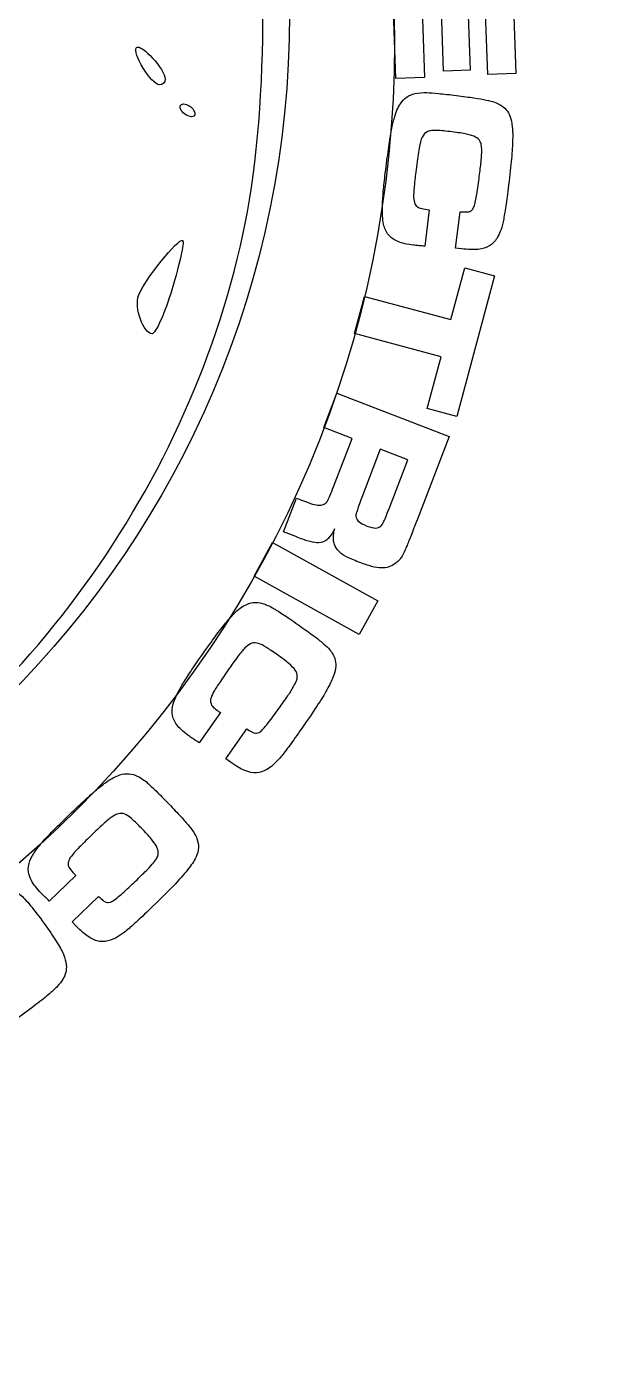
# Model space of a CAD drawing. Extents: x -139 to 87, y -93 to 92.
# Drawn here: x -59.22 to -50.14, y 22.63 to 44.27 of the extents above; entities that cross this region are included whole.
import ezdxf

# ---------------------------------------------------------------- set-up
doc = ezdxf.new("R2010")
doc.units = 0
doc.header["$MEASUREMENT"] = 0
doc.layers.add('LAYER_1', color=7, linetype='CONTINUOUS')

msp = doc.modelspace()

# ---------------------------------------------------------------- linework, layer by layer
at = {"layer": 'LAYER_1', "color": 250}
msp.add_ellipse((-70.7059, 44.0067), major_axis=(0, 17.4005), ratio=1, dxfattribs=at)
at = {"layer": 'LAYER_1', "color": 7}
msp.add_ellipse((-70.5297, 44.4765), major_axis=(0, 15.5362), ratio=1, dxfattribs=at)
at = {"layer": 'LAYER_1', "color": 250}
for points, knots in [([(-134.4311, 89.7359), (-134.4311, 89.7359), (-3.6755, 89.7359), (-3.6755, 89.7359), (-3.6755, 89.7359), (-1.1332, 89.7359), (0.9467, 87.656), (0.9467, 85.1137), (0.9467, 85.1137), (0.9467, 85.1137), (0.9467, 4.3582), (0.9467, 4.3582), (0.9467, 4.3582), (0.9467, 1.8158), (-1.1332, -0.2641), (-3.6755, -0.2641), (-3.6755, -0.2641), (-3.6755, -0.2641), (-134.4311, -0.2641), (-134.4311, -0.2641), (-134.4311, -0.2641), (-136.9734, -0.2641), (-139.0533, 1.8158), (-139.0533, 4.3582), (-139.0533, 4.3582), (-139.0533, 4.3582), (-139.0533, 85.1137), (-139.0533, 85.1137), (-139.0533, 85.1137), (-139.0533, 87.656), (-136.9734, 89.7359), (-134.4311, 89.7359)], [0, 0, 0, 0, 0.1111111, 0.1111111, 0.1111111, 0.1111111, 0.2222222, 0.2222222, 0.2222222, 0.2222222, 0.3333333, 0.3333333, 0.3333333, 0.3333333, 0.4444444, 0.4444444, 0.4444444, 0.4444444, 0.5555556, 0.5555556, 0.5555556, 0.5555556, 0.6666667, 0.6666667, 0.6666667, 0.6666667, 0.7777778, 0.7777778, 0.7777778, 0.7777778, 1, 1, 1, 1]), ([(-72.5914, 29.1468), (-72.7889, 29.1675), (-73.4124, 29.2814), (-73.9768, 29.4001), (-73.9768, 29.4001), (-79.3789, 30.5356), (-84.089, 35.0758), (-85.4059, 40.4169), (-85.4059, 40.4169), (-86.1104, 43.274), (-85.8969, 47.2491), (-84.9043, 49.7562), (-84.9043, 49.7562), (-84.1372, 51.6935), (-82.6598, 53.908), (-81.1953, 55.3152), (-81.1953, 55.3152), (-79.3024, 57.1343), (-76.0925, 58.7819), (-73.5399, 59.2448), (-73.5399, 59.2448), (-71.1223, 59.6832), (-67.938, 59.5074), (-65.8692, 58.8214), (-65.8692, 58.8214), (-64.8198, 58.4734), (-62.6295, 57.3516), (-61.6652, 56.6683), (-61.6652, 56.6683), (-60.526, 55.8611), (-58.9816, 54.3277), (-58.1894, 53.2173), (-58.1894, 53.2173), (-57.0845, 51.6685), (-56.0605, 49.3896), (-55.7126, 47.7053), (-55.7126, 47.7053), (-55.3137, 45.7741), (-55.3272, 42.8344), (-55.7437, 40.9301), (-55.7437, 40.9301), (-56.6634, 36.7245), (-59.4442, 32.9957), (-63.1904, 30.9448), (-63.1904, 30.9448), (-64.8755, 30.0222), (-66.6424, 29.4276), (-68.4167, 29.1858), (-68.4167, 29.1858), (-69.16, 29.0846), (-71.7622, 29.0602), (-72.5914, 29.1468)], [0, 0, 0, 0, 0.0714286, 0.0714286, 0.0714286, 0.0714286, 0.1428571, 0.1428571, 0.1428571, 0.1428571, 0.2142857, 0.2142857, 0.2142857, 0.2142857, 0.2857143, 0.2857143, 0.2857143, 0.2857143, 0.3571429, 0.3571429, 0.3571429, 0.3571429, 0.4285714, 0.4285714, 0.4285714, 0.4285714, 0.5, 0.5, 0.5, 0.5, 0.5714286, 0.5714286, 0.5714286, 0.5714286, 0.6428571, 0.6428571, 0.6428571, 0.6428571, 0.7142857, 0.7142857, 0.7142857, 0.7142857, 0.7857143, 0.7857143, 0.7857143, 0.7857143, 0.8571429, 0.8571429, 0.8571429, 0.8571429, 1, 1, 1, 1]), ([(-51.4259, 45.6617), (-51.4259, 45.6617), (-53.3582, 45.594), (-53.3582, 45.594), (-53.3582, 45.594), (-53.3582, 45.594), (-53.2834, 43.4441), (-53.2834, 43.4441), (-53.2834, 43.4441), (-53.2834, 43.4441), (-52.8199, 43.4606), (-52.8199, 43.4606), (-52.8199, 43.4606), (-52.8199, 43.4606), (-52.8745, 45.0309), (-52.8745, 45.0309), (-52.8745, 45.0309), (-52.8745, 45.0309), (-52.5676, 45.0415), (-52.5676, 45.0415), (-52.5676, 45.0415), (-52.5676, 45.0415), (-52.5158, 43.5611), (-52.5158, 43.5611), (-52.5158, 43.5611), (-52.5158, 43.5611), (-52.0895, 43.5756), (-52.0895, 43.5756), (-52.0895, 43.5756), (-52.0895, 43.5756), (-52.1412, 45.0565), (-52.1412, 45.0565), (-52.1412, 45.0565), (-52.1412, 45.0565), (-51.8604, 45.0662), (-51.8604, 45.0662), (-51.8604, 45.0662), (-51.8604, 45.0662), (-51.8058, 43.5075), (-51.8058, 43.5075), (-51.8058, 43.5075), (-51.8058, 43.5075), (-51.351, 43.5234), (-51.351, 43.5234), (-51.351, 43.5234), (-51.351, 43.5234), (-51.4259, 45.6617), (-51.4259, 45.6617)], [0, 0, 0, 0, 0.0769231, 0.0769231, 0.0769231, 0.0769231, 0.1538462, 0.1538462, 0.1538462, 0.1538462, 0.2307692, 0.2307692, 0.2307692, 0.2307692, 0.3076923, 0.3076923, 0.3076923, 0.3076923, 0.3846154, 0.3846154, 0.3846154, 0.3846154, 0.4615385, 0.4615385, 0.4615385, 0.4615385, 0.5384615, 0.5384615, 0.5384615, 0.5384615, 0.6153846, 0.6153846, 0.6153846, 0.6153846, 0.6923077, 0.6923077, 0.6923077, 0.6923077, 0.7692308, 0.7692308, 0.7692308, 0.7692308, 0.8461538, 0.8461538, 0.8461538, 0.8461538, 1, 1, 1, 1]), ([(-56.9918, 43.4331), (-56.9918, 43.5861), (-57.38, 44.0135), (-57.453, 43.9408), (-57.453, 43.9408), (-57.5342, 43.86), (-57.2137, 43.3418), (-57.0826, 43.3418), (-57.0826, 43.3418), (-57.0327, 43.3418), (-56.9918, 43.3829), (-56.9918, 43.4331), (-56.9918, 43.4331), (-56.9918, 43.4331), (-56.9918, 43.4331), (-56.9918, 43.4331)], [0, 0, 0, 0, 0.2, 0.2, 0.2, 0.2, 0.4, 0.4, 0.4, 0.4, 0.6, 0.6, 0.6, 0.6, 1, 1, 1, 1]), ([(-52.7449, 41.3339), (-52.7922, 41.3397), (-52.8319, 41.346), (-52.8648, 41.3532), (-52.8648, 41.3532), (-52.8972, 41.3604), (-52.9232, 41.3716), (-52.9426, 41.3866), (-52.9426, 41.3866), (-52.9624, 41.4011), (-52.9765, 41.4229), (-52.9852, 41.4513), (-52.9852, 41.4513), (-52.9934, 41.4799), (-52.9977, 41.5181), (-52.9972, 41.5664), (-52.9972, 41.5664), (-52.9962, 41.6142), (-52.9924, 41.6756), (-52.9846, 41.7496), (-52.9846, 41.7496), (-52.9764, 41.8236), (-52.9663, 41.9134), (-52.9527, 42.0192), (-52.9527, 42.0192), (-52.9383, 42.1425), (-52.9242, 42.243), (-52.9107, 42.3219), (-52.9107, 42.3219), (-52.8972, 42.4001), (-52.8798, 42.4605), (-52.8585, 42.503), (-52.8585, 42.503), (-52.8373, 42.5461), (-52.8078, 42.5751), (-52.7695, 42.5906), (-52.7695, 42.5906), (-52.7319, 42.606), (-52.6816, 42.6123), (-52.6183, 42.6095), (-52.6183, 42.6095), (-52.5555, 42.606), (-52.4752, 42.5983), (-52.3781, 42.5857), (-52.3781, 42.5857), (-52.2828, 42.5741), (-52.2051, 42.5616), (-52.1446, 42.5485), (-52.1446, 42.5485), (-52.0842, 42.535), (-52.0373, 42.5195), (-52.004, 42.5016), (-52.004, 42.5016), (-51.9706, 42.4838), (-51.9464, 42.4625), (-51.932, 42.4373), (-51.932, 42.4373), (-51.9213, 42.4214), (-51.9135, 42.4011), (-51.9087, 42.3765), (-51.9087, 42.3765), (-51.9039, 42.3518), (-51.9015, 42.3199), (-51.9019, 42.2798), (-51.9019, 42.2798), (-51.902, 42.2401), (-51.9054, 42.1894), (-51.9112, 42.128), (-51.9112, 42.128), (-51.917, 42.0662), (-51.9251, 41.9908), (-51.9363, 41.9004), (-51.9363, 41.9004), (-51.9421, 41.8554), (-51.9484, 41.8086), (-51.9557, 41.7593), (-51.9557, 41.7593), (-51.9624, 41.7099), (-51.9696, 41.6631), (-51.9769, 41.6186), (-51.9769, 41.6186), (-51.9842, 41.5741), (-51.991, 41.5359), (-51.9968, 41.505), (-51.9968, 41.505), (-52.0045, 41.4634), (-52.0122, 41.4296), (-52.0199, 41.4045), (-52.0199, 41.4045), (-52.0277, 41.3788), (-52.0364, 41.359), (-52.0451, 41.3455), (-52.0451, 41.3455), (-52.0537, 41.3314), (-52.0639, 41.3218), (-52.0755, 41.316), (-52.0755, 41.316), (-52.0861, 41.3092), (-52.0982, 41.3049), (-52.1108, 41.302), (-52.1108, 41.302), (-52.1233, 41.2991), (-52.1403, 41.2976), (-52.1616, 41.2976), (-52.1616, 41.2976), (-52.1833, 41.2982), (-52.2123, 41.2996), (-52.2495, 41.302), (-52.2495, 41.302), (-52.2495, 41.302), (-52.3211, 40.7181), (-52.3211, 40.7181), (-52.3211, 40.7181), (-52.3211, 40.7181), (-52.2263, 40.7065), (-52.2263, 40.7065), (-52.2263, 40.7065), (-52.1214, 40.693), (-52.0329, 40.6901), (-51.961, 40.6969), (-51.961, 40.6969), (-51.889, 40.7041), (-51.8285, 40.7224), (-51.7802, 40.752), (-51.7802, 40.752), (-51.7314, 40.7815), (-51.6903, 40.824), (-51.656, 40.8786), (-51.656, 40.8786), (-51.6362, 40.9086), (-51.6187, 40.9438), (-51.6029, 40.9854), (-51.6029, 40.9854), (-51.5873, 41.0265), (-51.5723, 41.0773), (-51.5588, 41.1377), (-51.5588, 41.1377), (-51.5453, 41.1981), (-51.5322, 41.272), (-51.5187, 41.3595), (-51.5187, 41.3595), (-51.5052, 41.4475), (-51.4911, 41.5523), (-51.4762, 41.6746), (-51.4762, 41.6746), (-51.4564, 41.838), (-51.4399, 41.9821), (-51.4283, 42.1063), (-51.4283, 42.1063), (-51.4163, 42.231), (-51.4085, 42.3387), (-51.4056, 42.4305), (-51.4056, 42.4305), (-51.4022, 42.5219), (-51.4037, 42.6003), (-51.41, 42.6655), (-51.41, 42.6655), (-51.4162, 42.7303), (-51.4278, 42.7854), (-51.4438, 42.8298), (-51.4438, 42.8298), (-51.4602, 42.8743), (-51.482, 42.9119), (-51.5086, 42.9424), (-51.5086, 42.9424), (-51.5356, 42.9733), (-51.568, 43), (-51.6057, 43.0221), (-51.6057, 43.0221), (-51.6313, 43.0372), (-51.6618, 43.0507), (-51.6975, 43.0627), (-51.6975, 43.0627), (-51.7333, 43.0754), (-51.7777, 43.087), (-51.8314, 43.0981), (-51.8314, 43.0981), (-51.8846, 43.1097), (-51.9503, 43.1208), (-52.0282, 43.1323), (-52.0282, 43.1323), (-52.1059, 43.144), (-52.1997, 43.1565), (-52.309, 43.17), (-52.309, 43.17), (-52.4205, 43.1836), (-52.5163, 43.1943), (-52.5961, 43.2015), (-52.5961, 43.2015), (-52.6762, 43.2092), (-52.7386, 43.214), (-52.7826, 43.2165), (-52.7826, 43.2165), (-52.8551, 43.218), (-52.9174, 43.2126), (-52.9706, 43.201), (-52.9706, 43.201), (-53.0238, 43.1899), (-53.0697, 43.1706), (-53.1084, 43.144), (-53.1084, 43.144), (-53.147, 43.1174), (-53.1809, 43.0822), (-53.2104, 43.0381), (-53.2104, 43.0381), (-53.2302, 43.0091), (-53.2486, 42.9748), (-53.2654, 42.9352), (-53.2654, 42.9352), (-53.2824, 42.8955), (-53.2978, 42.8477), (-53.3128, 42.7912), (-53.3128, 42.7912), (-53.3283, 42.7346), (-53.3427, 42.6665), (-53.3573, 42.5867), (-53.3573, 42.5867), (-53.3723, 42.507), (-53.3873, 42.4122), (-53.4027, 42.303), (-53.4027, 42.303), (-53.4182, 42.1932), (-53.4352, 42.0657), (-53.453, 41.9202), (-53.453, 41.9202), (-53.4665, 41.8105), (-53.4766, 41.7138), (-53.4845, 41.6297), (-53.4845, 41.6297), (-53.4921, 41.5451), (-53.497, 41.4712), (-53.4989, 41.4069), (-53.4989, 41.4069), (-53.5008, 41.3431), (-53.5004, 41.286), (-53.4974, 41.2368), (-53.4974, 41.2368), (-53.4941, 41.1874), (-53.4883, 41.143), (-53.48, 41.1029), (-53.48, 41.1029), (-53.4646, 41.0338), (-53.4385, 40.9768), (-53.4013, 40.9308), (-53.4013, 40.9308), (-53.364, 40.8849), (-53.3129, 40.8486), (-53.2476, 40.8215), (-53.2476, 40.8215), (-53.1818, 40.795), (-53.0992, 40.7752), (-52.9991, 40.7631), (-52.9991, 40.7631), (-52.99, 40.7621), (-52.9779, 40.7611), (-52.9634, 40.7597), (-52.9634, 40.7597), (-52.9489, 40.7588), (-52.93, 40.7567), (-52.9064, 40.7549), (-52.9064, 40.7549), (-52.8831, 40.7529), (-52.8532, 40.75), (-52.8169, 40.7467), (-52.8169, 40.7467), (-52.8169, 40.7467), (-52.7449, 41.3339), (-52.7449, 41.3339)], [0, 0, 0, 0, 0.0147059, 0.0147059, 0.0147059, 0.0147059, 0.0294118, 0.0294118, 0.0294118, 0.0294118, 0.0441176, 0.0441176, 0.0441176, 0.0441176, 0.0588235, 0.0588235, 0.0588235, 0.0588235, 0.0735294, 0.0735294, 0.0735294, 0.0735294, 0.0882353, 0.0882353, 0.0882353, 0.0882353, 0.1029412, 0.1029412, 0.1029412, 0.1029412, 0.1176471, 0.1176471, 0.1176471, 0.1176471, 0.1323529, 0.1323529, 0.1323529, 0.1323529, 0.1470588, 0.1470588, 0.1470588, 0.1470588, 0.1617647, 0.1617647, 0.1617647, 0.1617647, 0.1764706, 0.1764706, 0.1764706, 0.1764706, 0.1911765, 0.1911765, 0.1911765, 0.1911765, 0.2058824, 0.2058824, 0.2058824, 0.2058824, 0.2205882, 0.2205882, 0.2205882, 0.2205882, 0.2352941, 0.2352941, 0.2352941, 0.2352941, 0.25, 0.25, 0.25, 0.25, 0.2647059, 0.2647059, 0.2647059, 0.2647059, 0.2794118, 0.2794118, 0.2794118, 0.2794118, 0.2941176, 0.2941176, 0.2941176, 0.2941176, 0.3088235, 0.3088235, 0.3088235, 0.3088235, 0.3235294, 0.3235294, 0.3235294, 0.3235294, 0.3382353, 0.3382353, 0.3382353, 0.3382353, 0.3529412, 0.3529412, 0.3529412, 0.3529412, 0.3676471, 0.3676471, 0.3676471, 0.3676471, 0.3823529, 0.3823529, 0.3823529, 0.3823529, 0.3970588, 0.3970588, 0.3970588, 0.3970588, 0.4117647, 0.4117647, 0.4117647, 0.4117647, 0.4264706, 0.4264706, 0.4264706, 0.4264706, 0.4411765, 0.4411765, 0.4411765, 0.4411765, 0.4558824, 0.4558824, 0.4558824, 0.4558824, 0.4705882, 0.4705882, 0.4705882, 0.4705882, 0.4852941, 0.4852941, 0.4852941, 0.4852941, 0.5, 0.5, 0.5, 0.5, 0.5147059, 0.5147059, 0.5147059, 0.5147059, 0.5294118, 0.5294118, 0.5294118, 0.5294118, 0.5441176, 0.5441176, 0.5441176, 0.5441176, 0.5588235, 0.5588235, 0.5588235, 0.5588235, 0.5735294, 0.5735294, 0.5735294, 0.5735294, 0.5882353, 0.5882353, 0.5882353, 0.5882353, 0.6029412, 0.6029412, 0.6029412, 0.6029412, 0.6176471, 0.6176471, 0.6176471, 0.6176471, 0.6323529, 0.6323529, 0.6323529, 0.6323529, 0.6470588, 0.6470588, 0.6470588, 0.6470588, 0.6617647, 0.6617647, 0.6617647, 0.6617647, 0.6764706, 0.6764706, 0.6764706, 0.6764706, 0.6911765, 0.6911765, 0.6911765, 0.6911765, 0.7058824, 0.7058824, 0.7058824, 0.7058824, 0.7205882, 0.7205882, 0.7205882, 0.7205882, 0.7352941, 0.7352941, 0.7352941, 0.7352941, 0.75, 0.75, 0.75, 0.75, 0.7647059, 0.7647059, 0.7647059, 0.7647059, 0.7794118, 0.7794118, 0.7794118, 0.7794118, 0.7941176, 0.7941176, 0.7941176, 0.7941176, 0.8088235, 0.8088235, 0.8088235, 0.8088235, 0.8235294, 0.8235294, 0.8235294, 0.8235294, 0.8382353, 0.8382353, 0.8382353, 0.8382353, 0.8529412, 0.8529412, 0.8529412, 0.8529412, 0.8676471, 0.8676471, 0.8676471, 0.8676471, 0.8823529, 0.8823529, 0.8823529, 0.8823529, 0.8970588, 0.8970588, 0.8970588, 0.8970588, 0.9117647, 0.9117647, 0.9117647, 0.9117647, 0.9264706, 0.9264706, 0.9264706, 0.9264706, 0.9411765, 0.9411765, 0.9411765, 0.9411765, 0.9558824, 0.9558824, 0.9558824, 0.9558824, 0.9705882, 0.9705882, 0.9705882, 0.9705882, 1, 1, 1, 1]), ([(-56.53, 42.9314), (-56.5648, 42.9878), (-56.6396, 43.034), (-56.696, 43.034), (-56.696, 43.034), (-56.7525, 43.034), (-56.7701, 42.9878), (-56.7352, 42.9314), (-56.7352, 42.9314), (-56.7003, 42.8749), (-56.6256, 42.8287), (-56.5691, 42.8287), (-56.5691, 42.8287), (-56.5127, 42.8287), (-56.495, 42.8749), (-56.53, 42.9314)], [0, 0, 0, 0, 0.2, 0.2, 0.2, 0.2, 0.4, 0.4, 0.4, 0.4, 0.6, 0.6, 0.6, 0.6, 1, 1, 1, 1]), ([(-56.8805, 40.0632), (-56.7596, 40.4613), (-56.6834, 40.8098), (-56.7112, 40.8376), (-56.7112, 40.8376), (-56.7691, 40.8955), (-57.3403, 40.1874), (-57.4231, 39.955), (-57.4231, 39.955), (-57.4919, 39.762), (-57.3411, 39.3393), (-57.2034, 39.3393), (-57.2034, 39.3393), (-57.1467, 39.3393), (-57.0014, 39.665), (-56.8805, 40.0631), (-56.8805, 40.0631), (-56.8805, 40.0631), (-56.8805, 40.0632), (-56.8805, 40.0632)], [0, 0, 0, 0, 0.1666667, 0.1666667, 0.1666667, 0.1666667, 0.3333333, 0.3333333, 0.3333333, 0.3333333, 0.5, 0.5, 0.5, 0.5, 0.6666667, 0.6666667, 0.6666667, 0.6666667, 1, 1, 1, 1]), ([(-51.6981, 40.2706), (-51.6981, 40.2706), (-52.1741, 40.3982), (-52.1741, 40.3982), (-52.1741, 40.3982), (-52.1741, 40.3982), (-52.3969, 39.5668), (-52.3969, 39.5668), (-52.3969, 39.5668), (-52.3969, 39.5668), (-53.7889, 39.9395), (-53.7889, 39.9395), (-53.7889, 39.9395), (-53.7889, 39.9395), (-53.9489, 39.343), (-53.9489, 39.343), (-53.9489, 39.343), (-53.9489, 39.343), (-52.5569, 38.9699), (-52.5569, 38.9699), (-52.5569, 38.9699), (-52.5569, 38.9699), (-52.7797, 38.1386), (-52.7797, 38.1386), (-52.7797, 38.1386), (-52.7797, 38.1386), (-52.3036, 38.011), (-52.3036, 38.011), (-52.3036, 38.011), (-52.3036, 38.011), (-51.6981, 40.2706), (-51.6981, 40.2706)], [0, 0, 0, 0, 0.1111111, 0.1111111, 0.1111111, 0.1111111, 0.2222222, 0.2222222, 0.2222222, 0.2222222, 0.3333333, 0.3333333, 0.3333333, 0.3333333, 0.4444444, 0.4444444, 0.4444444, 0.4444444, 0.5555556, 0.5555556, 0.5555556, 0.5555556, 0.6666667, 0.6666667, 0.6666667, 0.6666667, 0.7777778, 0.7777778, 0.7777778, 0.7777778, 1, 1, 1, 1]), ([(-54.2326, 38.3821), (-54.2326, 38.3821), (-54.4433, 37.8327), (-54.4433, 37.8327), (-54.4433, 37.8327), (-54.4433, 37.8327), (-53.9861, 37.6572), (-53.9861, 37.6572), (-53.9861, 37.6572), (-53.9861, 37.6572), (-54.2843, 36.8804), (-54.2843, 36.8804), (-54.2843, 36.8804), (-54.3061, 36.8239), (-54.3239, 36.778), (-54.339, 36.7428), (-54.339, 36.7428), (-54.3539, 36.7069), (-54.3669, 36.6794), (-54.3786, 36.6596), (-54.3786, 36.6596), (-54.3896, 36.6398), (-54.4013, 36.6248), (-54.4124, 36.6151), (-54.4124, 36.6151), (-54.4235, 36.6054), (-54.4361, 36.5982), (-54.4506, 36.5934), (-54.4506, 36.5934), (-54.4705, 36.5847), (-54.4936, 36.5808), (-54.5197, 36.5817), (-54.5197, 36.5817), (-54.5463, 36.5827), (-54.5801, 36.5895), (-54.6222, 36.602), (-54.6222, 36.602), (-54.6638, 36.6147), (-54.7183, 36.6335), (-54.7851, 36.6596), (-54.7851, 36.6596), (-54.7851, 36.6596), (-54.8798, 36.6959), (-54.8798, 36.6959), (-54.8798, 36.6959), (-54.8798, 36.6959), (-55.0876, 36.1545), (-55.0876, 36.1545), (-55.0876, 36.1545), (-55.0876, 36.1545), (-54.9199, 36.0902), (-54.9199, 36.0902), (-54.9199, 36.0902), (-54.8378, 36.0559), (-54.7667, 36.0293), (-54.7068, 36.011), (-54.7068, 36.011), (-54.6473, 35.9921), (-54.5956, 35.9815), (-54.5521, 35.9796), (-54.5521, 35.9796), (-54.5091, 35.9771), (-54.4714, 35.9839), (-54.439, 35.9994), (-54.439, 35.9994), (-54.4066, 36.0143), (-54.3767, 36.039), (-54.3496, 36.0728), (-54.3496, 36.0728), (-54.3226, 36.1066), (-54.2955, 36.1501), (-54.2679, 36.2033), (-54.2679, 36.2033), (-54.2771, 36.1636), (-54.2829, 36.1293), (-54.2858, 36.1009), (-54.2858, 36.1009), (-54.2887, 36.0719), (-54.2887, 36.0458), (-54.2863, 36.0226), (-54.2863, 36.0226), (-54.2834, 35.9994), (-54.2785, 35.9762), (-54.2708, 35.953), (-54.2708, 35.953), (-54.2578, 35.9138), (-54.2369, 35.879), (-54.2079, 35.8485), (-54.2079, 35.8485), (-54.1795, 35.8181), (-54.1384, 35.7886), (-54.0852, 35.7601), (-54.0852, 35.7601), (-54.0325, 35.7316), (-53.9629, 35.7007), (-53.8768, 35.6683), (-53.8768, 35.6683), (-53.7996, 35.6383), (-53.7319, 35.6156), (-53.6734, 35.5996), (-53.6734, 35.5996), (-53.6149, 35.5841), (-53.5637, 35.5755), (-53.5187, 35.5736), (-53.5187, 35.5736), (-53.4743, 35.572), (-53.4337, 35.5774), (-53.3969, 35.59), (-53.3969, 35.59), (-53.3602, 35.6026), (-53.3254, 35.6219), (-53.2916, 35.6484), (-53.2916, 35.6484), (-53.2727, 35.6625), (-53.2563, 35.676), (-53.2418, 35.6891), (-53.2418, 35.6891), (-53.2278, 35.7016), (-53.2142, 35.7166), (-53.2017, 35.7345), (-53.2017, 35.7345), (-53.1891, 35.7519), (-53.1756, 35.7751), (-53.161, 35.8041), (-53.161, 35.8041), (-53.1466, 35.8336), (-53.1297, 35.8718), (-53.1099, 35.9187), (-53.1099, 35.9187), (-53.0905, 35.966), (-53.0668, 36.0254), (-53.0388, 36.0975), (-53.0388, 36.0975), (-53.0107, 36.1695), (-52.9769, 36.257), (-52.9373, 36.3604), (-52.9373, 36.3604), (-52.9373, 36.3604), (-52.4274, 37.6891), (-52.4274, 37.6891), (-52.4274, 37.6891), (-52.4274, 37.6891), (-54.2326, 38.3821), (-54.2326, 38.3821)], [0, 0, 0, 0, 0.027027, 0.027027, 0.027027, 0.027027, 0.0540541, 0.0540541, 0.0540541, 0.0540541, 0.0810811, 0.0810811, 0.0810811, 0.0810811, 0.1081081, 0.1081081, 0.1081081, 0.1081081, 0.1351351, 0.1351351, 0.1351351, 0.1351351, 0.1621622, 0.1621622, 0.1621622, 0.1621622, 0.1891892, 0.1891892, 0.1891892, 0.1891892, 0.2162162, 0.2162162, 0.2162162, 0.2162162, 0.2432432, 0.2432432, 0.2432432, 0.2432432, 0.2702703, 0.2702703, 0.2702703, 0.2702703, 0.2972973, 0.2972973, 0.2972973, 0.2972973, 0.3243243, 0.3243243, 0.3243243, 0.3243243, 0.3513514, 0.3513514, 0.3513514, 0.3513514, 0.3783784, 0.3783784, 0.3783784, 0.3783784, 0.4054054, 0.4054054, 0.4054054, 0.4054054, 0.4324324, 0.4324324, 0.4324324, 0.4324324, 0.4594595, 0.4594595, 0.4594595, 0.4594595, 0.4864865, 0.4864865, 0.4864865, 0.4864865, 0.5135135, 0.5135135, 0.5135135, 0.5135135, 0.5405405, 0.5405405, 0.5405405, 0.5405405, 0.5675676, 0.5675676, 0.5675676, 0.5675676, 0.5945946, 0.5945946, 0.5945946, 0.5945946, 0.6216216, 0.6216216, 0.6216216, 0.6216216, 0.6486486, 0.6486486, 0.6486486, 0.6486486, 0.6756757, 0.6756757, 0.6756757, 0.6756757, 0.7027027, 0.7027027, 0.7027027, 0.7027027, 0.7297297, 0.7297297, 0.7297297, 0.7297297, 0.7567568, 0.7567568, 0.7567568, 0.7567568, 0.7837838, 0.7837838, 0.7837838, 0.7837838, 0.8108108, 0.8108108, 0.8108108, 0.8108108, 0.8378378, 0.8378378, 0.8378378, 0.8378378, 0.8648649, 0.8648649, 0.8648649, 0.8648649, 0.8918919, 0.8918919, 0.8918919, 0.8918919, 0.9189189, 0.9189189, 0.9189189, 0.9189189, 0.9459459, 0.9459459, 0.9459459, 0.9459459, 1, 1, 1, 1]), ([(-53.5342, 37.4837), (-53.5342, 37.4837), (-53.09, 37.3131), (-53.09, 37.3131), (-53.09, 37.3131), (-53.09, 37.3131), (-53.3873, 36.5392), (-53.3873, 36.5392), (-53.3873, 36.5392), (-53.412, 36.4764), (-53.4317, 36.4271), (-53.4462, 36.3913), (-53.4462, 36.3913), (-53.4608, 36.3551), (-53.4724, 36.3285), (-53.4805, 36.3106), (-53.4805, 36.3106), (-53.4888, 36.2927), (-53.496, 36.2797), (-53.5023, 36.271), (-53.5023, 36.271), (-53.5085, 36.2628), (-53.5163, 36.2545), (-53.5245, 36.2468), (-53.5245, 36.2468), (-53.5458, 36.226), (-53.5738, 36.2154), (-53.6086, 36.2154), (-53.6086, 36.2154), (-53.6435, 36.2154), (-53.6899, 36.2266), (-53.7473, 36.2487), (-53.7473, 36.2487), (-53.8048, 36.2705), (-53.8474, 36.2923), (-53.8745, 36.314), (-53.8745, 36.314), (-53.9016, 36.3358), (-53.918, 36.3608), (-53.9228, 36.3903), (-53.9228, 36.3903), (-53.9242, 36.3995), (-53.9253, 36.4078), (-53.9252, 36.4155), (-53.9252, 36.4155), (-53.9257, 36.4227), (-53.9242, 36.4324), (-53.9218, 36.444), (-53.9218, 36.444), (-53.9194, 36.4556), (-53.9146, 36.472), (-53.9078, 36.4929), (-53.9078, 36.4929), (-53.901, 36.5136), (-53.8918, 36.5411), (-53.8793, 36.576), (-53.8793, 36.576), (-53.8667, 36.6108), (-53.8508, 36.6552), (-53.8314, 36.7094), (-53.8314, 36.7094), (-53.8314, 36.7094), (-53.5342, 37.4837), (-53.5342, 37.4837)], [0, 0, 0, 0, 0.0588235, 0.0588235, 0.0588235, 0.0588235, 0.1176471, 0.1176471, 0.1176471, 0.1176471, 0.1764706, 0.1764706, 0.1764706, 0.1764706, 0.2352941, 0.2352941, 0.2352941, 0.2352941, 0.2941176, 0.2941176, 0.2941176, 0.2941176, 0.3529412, 0.3529412, 0.3529412, 0.3529412, 0.4117647, 0.4117647, 0.4117647, 0.4117647, 0.4705882, 0.4705882, 0.4705882, 0.4705882, 0.5294118, 0.5294118, 0.5294118, 0.5294118, 0.5882353, 0.5882353, 0.5882353, 0.5882353, 0.6470588, 0.6470588, 0.6470588, 0.6470588, 0.7058824, 0.7058824, 0.7058824, 0.7058824, 0.7647059, 0.7647059, 0.7647059, 0.7647059, 0.8235294, 0.8235294, 0.8235294, 0.8235294, 0.8823529, 0.8823529, 0.8823529, 0.8823529, 1, 1, 1, 1]), ([(-53.5734, 35.0457), (-53.5734, 35.0457), (-55.265, 35.9829), (-55.265, 35.9829), (-55.265, 35.9829), (-55.265, 35.9829), (-55.5642, 35.443), (-55.5642, 35.443), (-55.5642, 35.443), (-55.5642, 35.443), (-53.873, 34.5053), (-53.873, 34.5053), (-53.873, 34.5053), (-53.873, 34.5053), (-53.5734, 35.0457), (-53.5734, 35.0457)], [0, 0, 0, 0, 0.2, 0.2, 0.2, 0.2, 0.4, 0.4, 0.4, 0.4, 0.6, 0.6, 0.6, 0.6, 1, 1, 1, 1]), ([(-56.1051, 33.2482), (-56.1437, 33.2752), (-56.1761, 33.3), (-56.2012, 33.3217), (-56.2012, 33.3217), (-56.2268, 33.3429), (-56.2442, 33.3651), (-56.2549, 33.3874), (-56.2549, 33.3874), (-56.2651, 33.4097), (-56.2674, 33.4352), (-56.2616, 33.4643), (-56.2616, 33.4643), (-56.2559, 33.4938), (-56.2413, 33.5295), (-56.2186, 33.5716), (-56.2186, 33.5716), (-56.1954, 33.6141), (-56.1631, 33.6659), (-56.121, 33.7277), (-56.121, 33.7277), (-56.0795, 33.7891), (-56.0282, 33.8635), (-55.9668, 33.951), (-55.9668, 33.951), (-55.9074, 34.0361), (-55.8566, 34.1071), (-55.8131, 34.1651), (-55.8131, 34.1651), (-55.7701, 34.2226), (-55.7314, 34.268), (-55.6971, 34.3005), (-55.6971, 34.3005), (-55.6627, 34.3328), (-55.6294, 34.3541), (-55.597, 34.3637), (-55.597, 34.3637), (-55.5652, 34.3729), (-55.5303, 34.372), (-55.4936, 34.3604), (-55.4936, 34.3604), (-55.4569, 34.3492), (-55.4144, 34.328), (-55.366, 34.2975), (-55.366, 34.2975), (-55.3177, 34.2671), (-55.2602, 34.2285), (-55.1935, 34.181), (-55.1935, 34.181), (-55.1147, 34.126), (-55.0519, 34.0786), (-55.005, 34.0385), (-55.005, 34.0385), (-54.9576, 33.9984), (-54.9237, 33.9626), (-54.9025, 33.9311), (-54.9025, 33.9311), (-54.8812, 33.8997), (-54.8702, 33.8698), (-54.8687, 33.8408), (-54.8687, 33.8408), (-54.8673, 33.8215), (-54.8701, 33.8002), (-54.8769, 33.776), (-54.8769, 33.776), (-54.8841, 33.7519), (-54.8973, 33.7224), (-54.916, 33.6875), (-54.916, 33.6875), (-54.9354, 33.6527), (-54.962, 33.6092), (-54.9958, 33.5576), (-54.9958, 33.5576), (-55.0296, 33.5063), (-55.0726, 33.443), (-55.1249, 33.369), (-55.1249, 33.369), (-55.1509, 33.3318), (-55.1785, 33.2931), (-55.208, 33.253), (-55.208, 33.253), (-55.2375, 33.213), (-55.266, 33.1752), (-55.293, 33.139), (-55.293, 33.139), (-55.3206, 33.1027), (-55.3443, 33.0728), (-55.3641, 33.0476), (-55.3641, 33.0476), (-55.3902, 33.0147), (-55.4129, 32.9887), (-55.4317, 32.9698), (-55.4317, 32.9698), (-55.4506, 32.9509), (-55.467, 32.9374), (-55.4815, 32.9297), (-55.4815, 32.9297), (-55.4955, 32.922), (-55.5091, 32.9176), (-55.5221, 32.9176), (-55.5221, 32.9176), (-55.5347, 32.9171), (-55.5473, 32.9187), (-55.5599, 32.9225), (-55.5599, 32.9225), (-55.5724, 32.9259), (-55.5879, 32.9326), (-55.6067, 32.9427), (-55.6067, 32.9427), (-55.6256, 32.9529), (-55.6508, 32.9679), (-55.6822, 32.9872), (-55.6822, 32.9872), (-55.6822, 32.9872), (-56.02, 32.5053), (-56.02, 32.5053), (-56.02, 32.5053), (-56.02, 32.5053), (-55.9412, 32.4508), (-55.9412, 32.4508), (-55.9412, 32.4508), (-55.8552, 32.3898), (-55.7783, 32.3454), (-55.7116, 32.3178), (-55.7116, 32.3178), (-55.6449, 32.2902), (-55.5831, 32.2781), (-55.526, 32.2815), (-55.526, 32.2815), (-55.4695, 32.2849), (-55.4129, 32.3028), (-55.3568, 32.3352), (-55.3568, 32.3352), (-55.3254, 32.3521), (-55.2935, 32.3753), (-55.2602, 32.4043), (-55.2602, 32.4043), (-55.2268, 32.4333), (-55.1901, 32.471), (-55.15, 32.5184), (-55.15, 32.5184), (-55.1094, 32.5653), (-55.063, 32.6242), (-55.0098, 32.6953), (-55.0098, 32.6953), (-54.9571, 32.7663), (-54.8953, 32.8524), (-54.8247, 32.9534), (-54.8247, 32.9534), (-54.7304, 33.0882), (-54.6482, 33.2076), (-54.5797, 33.312), (-54.5797, 33.312), (-54.5105, 33.4164), (-54.453, 33.5082), (-54.4076, 33.5875), (-54.4076, 33.5875), (-54.3617, 33.6668), (-54.3264, 33.7368), (-54.3013, 33.7973), (-54.3013, 33.7973), (-54.2761, 33.8576), (-54.2606, 33.9114), (-54.2539, 33.9582), (-54.2539, 33.9582), (-54.2471, 34.0051), (-54.2486, 34.0486), (-54.2577, 34.0882), (-54.2577, 34.0882), (-54.2674, 34.1279), (-54.2833, 34.1666), (-54.3065, 34.2043), (-54.3065, 34.2043), (-54.322, 34.2294), (-54.3423, 34.2555), (-54.3684, 34.283), (-54.3684, 34.283), (-54.394, 34.3106), (-54.4279, 34.342), (-54.4699, 34.3773), (-54.4699, 34.3773), (-54.5115, 34.4121), (-54.5641, 34.4531), (-54.6275, 34.4996), (-54.6275, 34.4996), (-54.6908, 34.5465), (-54.7676, 34.6015), (-54.8581, 34.6648), (-54.8581, 34.6648), (-54.9499, 34.7291), (-55.0297, 34.7833), (-55.0968, 34.8277), (-55.0968, 34.8277), (-55.164, 34.8717), (-55.2167, 34.9055), (-55.2544, 34.9283), (-55.2544, 34.9283), (-55.3177, 34.9631), (-55.3752, 34.9882), (-55.4275, 35.0027), (-55.4275, 35.0027), (-55.4796, 35.0177), (-55.5294, 35.0226), (-55.5758, 35.0172), (-55.5758, 35.0172), (-55.6227, 35.0119), (-55.669, 34.9964), (-55.7155, 34.9718), (-55.7155, 34.9718), (-55.7469, 34.9554), (-55.7793, 34.9336), (-55.8127, 34.9066), (-55.8127, 34.9066), (-55.846, 34.8795), (-55.8827, 34.8442), (-55.9224, 34.8016), (-55.9224, 34.8016), (-55.962, 34.7587), (-56.0074, 34.7055), (-56.0576, 34.6422), (-56.0576, 34.6422), (-56.1079, 34.5784), (-56.1654, 34.5019), (-56.2307, 34.4125), (-56.2307, 34.4125), (-56.296, 34.3232), (-56.3704, 34.2183), (-56.4545, 34.0979), (-56.4545, 34.0979), (-56.5178, 34.0076), (-56.5729, 33.9273), (-56.6193, 33.8562), (-56.6193, 33.8562), (-56.6653, 33.7857), (-56.7044, 33.7224), (-56.7363, 33.6668), (-56.7363, 33.6668), (-56.7682, 33.6112), (-56.7943, 33.561), (-56.8146, 33.5155), (-56.8146, 33.5155), (-56.8349, 33.4706), (-56.8508, 33.4285), (-56.8625, 33.3893), (-56.8625, 33.3893), (-56.8813, 33.3212), (-56.8852, 33.2584), (-56.8735, 33.2004), (-56.8735, 33.2004), (-56.8624, 33.1423), (-56.8344, 33.0863), (-56.789, 33.0317), (-56.789, 33.0317), (-56.7441, 32.9775), (-56.6797, 32.9215), (-56.5971, 32.8635), (-56.5971, 32.8635), (-56.5893, 32.8582), (-56.5797, 32.8519), (-56.5671, 32.8437), (-56.5671, 32.8437), (-56.555, 32.8359), (-56.5391, 32.8258), (-56.5193, 32.8127), (-56.5193, 32.8127), (-56.4995, 32.8002), (-56.4743, 32.7838), (-56.4444, 32.7634), (-56.4444, 32.7634), (-56.4444, 32.7634), (-56.1051, 33.2482), (-56.1051, 33.2482)], [0, 0, 0, 0, 0.0144928, 0.0144928, 0.0144928, 0.0144928, 0.0289855, 0.0289855, 0.0289855, 0.0289855, 0.0434783, 0.0434783, 0.0434783, 0.0434783, 0.057971, 0.057971, 0.057971, 0.057971, 0.0724638, 0.0724638, 0.0724638, 0.0724638, 0.0869565, 0.0869565, 0.0869565, 0.0869565, 0.1014493, 0.1014493, 0.1014493, 0.1014493, 0.115942, 0.115942, 0.115942, 0.115942, 0.1304348, 0.1304348, 0.1304348, 0.1304348, 0.1449275, 0.1449275, 0.1449275, 0.1449275, 0.1594203, 0.1594203, 0.1594203, 0.1594203, 0.173913, 0.173913, 0.173913, 0.173913, 0.1884058, 0.1884058, 0.1884058, 0.1884058, 0.2028986, 0.2028986, 0.2028986, 0.2028986, 0.2173913, 0.2173913, 0.2173913, 0.2173913, 0.2318841, 0.2318841, 0.2318841, 0.2318841, 0.2463768, 0.2463768, 0.2463768, 0.2463768, 0.2608696, 0.2608696, 0.2608696, 0.2608696, 0.2753623, 0.2753623, 0.2753623, 0.2753623, 0.2898551, 0.2898551, 0.2898551, 0.2898551, 0.3043478, 0.3043478, 0.3043478, 0.3043478, 0.3188406, 0.3188406, 0.3188406, 0.3188406, 0.3333333, 0.3333333, 0.3333333, 0.3333333, 0.3478261, 0.3478261, 0.3478261, 0.3478261, 0.3623188, 0.3623188, 0.3623188, 0.3623188, 0.3768116, 0.3768116, 0.3768116, 0.3768116, 0.3913043, 0.3913043, 0.3913043, 0.3913043, 0.4057971, 0.4057971, 0.4057971, 0.4057971, 0.4202899, 0.4202899, 0.4202899, 0.4202899, 0.4347826, 0.4347826, 0.4347826, 0.4347826, 0.4492754, 0.4492754, 0.4492754, 0.4492754, 0.4637681, 0.4637681, 0.4637681, 0.4637681, 0.4782609, 0.4782609, 0.4782609, 0.4782609, 0.4927536, 0.4927536, 0.4927536, 0.4927536, 0.5072464, 0.5072464, 0.5072464, 0.5072464, 0.5217391, 0.5217391, 0.5217391, 0.5217391, 0.5362319, 0.5362319, 0.5362319, 0.5362319, 0.5507246, 0.5507246, 0.5507246, 0.5507246, 0.5652174, 0.5652174, 0.5652174, 0.5652174, 0.5797101, 0.5797101, 0.5797101, 0.5797101, 0.5942029, 0.5942029, 0.5942029, 0.5942029, 0.6086957, 0.6086957, 0.6086957, 0.6086957, 0.6231884, 0.6231884, 0.6231884, 0.6231884, 0.6376812, 0.6376812, 0.6376812, 0.6376812, 0.6521739, 0.6521739, 0.6521739, 0.6521739, 0.6666667, 0.6666667, 0.6666667, 0.6666667, 0.6811594, 0.6811594, 0.6811594, 0.6811594, 0.6956522, 0.6956522, 0.6956522, 0.6956522, 0.7101449, 0.7101449, 0.7101449, 0.7101449, 0.7246377, 0.7246377, 0.7246377, 0.7246377, 0.7391304, 0.7391304, 0.7391304, 0.7391304, 0.7536232, 0.7536232, 0.7536232, 0.7536232, 0.7681159, 0.7681159, 0.7681159, 0.7681159, 0.7826087, 0.7826087, 0.7826087, 0.7826087, 0.7971014, 0.7971014, 0.7971014, 0.7971014, 0.8115942, 0.8115942, 0.8115942, 0.8115942, 0.826087, 0.826087, 0.826087, 0.826087, 0.8405797, 0.8405797, 0.8405797, 0.8405797, 0.8550725, 0.8550725, 0.8550725, 0.8550725, 0.8695652, 0.8695652, 0.8695652, 0.8695652, 0.884058, 0.884058, 0.884058, 0.884058, 0.8985507, 0.8985507, 0.8985507, 0.8985507, 0.9130435, 0.9130435, 0.9130435, 0.9130435, 0.9275362, 0.9275362, 0.9275362, 0.9275362, 0.942029, 0.942029, 0.942029, 0.942029, 0.9565217, 0.9565217, 0.9565217, 0.9565217, 0.9710145, 0.9710145, 0.9710145, 0.9710145, 1, 1, 1, 1]), ([(-58.4308, 30.6299), (-58.4642, 30.6643), (-58.4908, 30.6943), (-58.5115, 30.7204), (-58.5115, 30.7204), (-58.5323, 30.7464), (-58.5454, 30.7716), (-58.5517, 30.7953), (-58.5517, 30.7953), (-58.5575, 30.819), (-58.5546, 30.8446), (-58.5435, 30.8721), (-58.5435, 30.8721), (-58.5324, 30.8997), (-58.5116, 30.9321), (-58.4806, 30.9693), (-58.4806, 30.9693), (-58.4497, 31.006), (-58.4081, 31.051), (-58.3555, 31.1037), (-58.3555, 31.1037), (-58.3028, 31.1563), (-58.238, 31.2197), (-58.1612, 31.2936), (-58.1612, 31.2936), (-58.0867, 31.3657), (-58.0229, 31.4261), (-57.9697, 31.4744), (-57.9697, 31.4744), (-57.916, 31.5227), (-57.8697, 31.5594), (-57.8296, 31.5851), (-57.8296, 31.5851), (-57.79, 31.6107), (-57.7532, 31.6248), (-57.7199, 31.6281), (-57.7199, 31.6281), (-57.6865, 31.631), (-57.6527, 31.6237), (-57.6188, 31.6054), (-57.6188, 31.6054), (-57.5846, 31.587), (-57.5469, 31.5585), (-57.5053, 31.5193), (-57.5053, 31.5193), (-57.4637, 31.4802), (-57.4144, 31.4309), (-57.3578, 31.372), (-57.3578, 31.372), (-57.2912, 31.3028), (-57.2385, 31.2443), (-57.2003, 31.196), (-57.2003, 31.196), (-57.1616, 31.1476), (-57.135, 31.1061), (-57.12, 31.0713), (-57.12, 31.0713), (-57.1056, 31.0364), (-57.1003, 31.0046), (-57.1046, 30.9755), (-57.1046, 30.9755), (-57.1065, 30.9568), (-57.1133, 30.9359), (-57.1248, 30.9137), (-57.1248, 30.9137), (-57.1365, 30.8915), (-57.1549, 30.8654), (-57.1805, 30.8344), (-57.1805, 30.8344), (-57.2056, 30.804), (-57.2399, 30.7663), (-57.2829, 30.7223), (-57.2829, 30.7223), (-57.3265, 30.6778), (-57.3806, 30.6242), (-57.4458, 30.5613), (-57.4458, 30.5613), (-57.4786, 30.5299), (-57.513, 30.4976), (-57.5497, 30.4638), (-57.5497, 30.4638), (-57.586, 30.4299), (-57.6213, 30.398), (-57.6551, 30.368), (-57.6551, 30.368), (-57.6885, 30.3376), (-57.7175, 30.3125), (-57.7416, 30.2917), (-57.7416, 30.2917), (-57.774, 30.2646), (-57.801, 30.2433), (-57.8233, 30.2284), (-57.8233, 30.2284), (-57.8455, 30.2134), (-57.8643, 30.2032), (-57.8798, 30.1984), (-57.8798, 30.1984), (-57.8953, 30.193), (-57.9093, 30.1921), (-57.9219, 30.1945), (-57.9219, 30.1945), (-57.9345, 30.1965), (-57.9465, 30.2003), (-57.9582, 30.2061), (-57.9582, 30.2061), (-57.9698, 30.2119), (-57.9837, 30.2211), (-58.0002, 30.2351), (-58.0002, 30.2351), (-58.0166, 30.2487), (-58.0384, 30.268), (-58.0659, 30.2931), (-58.0659, 30.2931), (-58.0659, 30.2931), (-58.4888, 29.8847), (-58.4888, 29.8847), (-58.4888, 29.8847), (-58.4888, 29.8847), (-58.4226, 29.8156), (-58.4226, 29.8156), (-58.4226, 29.8156), (-58.3496, 29.7397), (-58.283, 29.6817), (-58.2225, 29.6416), (-58.2225, 29.6416), (-58.1621, 29.6015), (-58.1036, 29.5778), (-58.0471, 29.5705), (-58.0471, 29.5705), (-57.991, 29.5628), (-57.932, 29.5695), (-57.8707, 29.5908), (-57.8707, 29.5908), (-57.8368, 29.6015), (-57.8006, 29.6179), (-57.7629, 29.6401), (-57.7629, 29.6401), (-57.7247, 29.6624), (-57.6811, 29.6928), (-57.6328, 29.731), (-57.6328, 29.731), (-57.5841, 29.7696), (-57.527, 29.8185), (-57.4618, 29.8784), (-57.4618, 29.8784), (-57.396, 29.9378), (-57.3192, 30.0104), (-57.2307, 30.0964), (-57.2307, 30.0964), (-57.0886, 30.2332), (-56.9683, 30.3526), (-56.8701, 30.454), (-56.8701, 30.454), (-56.772, 30.5556), (-56.6933, 30.6436), (-56.6334, 30.7189), (-56.6334, 30.7189), (-56.5734, 30.7938), (-56.5294, 30.86), (-56.5018, 30.9176), (-56.5018, 30.9176), (-56.4743, 30.9751), (-56.4593, 31.0283), (-56.4579, 31.0776), (-56.4579, 31.0776), (-56.4559, 31.1264), (-56.4646, 31.1757), (-56.483, 31.2254), (-56.483, 31.2254), (-56.4932, 31.2525), (-56.5086, 31.2825), (-56.5289, 31.3144), (-56.5289, 31.3144), (-56.5487, 31.3467), (-56.5763, 31.3841), (-56.6106, 31.426), (-56.6106, 31.426), (-56.645, 31.4686), (-56.6884, 31.5188), (-56.7416, 31.5768), (-56.7416, 31.5768), (-56.7953, 31.6348), (-56.8601, 31.7035), (-56.9369, 31.7828), (-56.9369, 31.7828), (-57.0147, 31.8629), (-57.0824, 31.9316), (-57.1398, 31.9882), (-57.1398, 31.9882), (-57.1974, 32.0442), (-57.2428, 32.0872), (-57.2752, 32.1167), (-57.2752, 32.1167), (-57.3307, 32.1631), (-57.3825, 32.1989), (-57.4313, 32.2231), (-57.4313, 32.2231), (-57.4797, 32.2477), (-57.5275, 32.2618), (-57.5744, 32.2656), (-57.5744, 32.2656), (-57.6208, 32.269), (-57.6697, 32.2632), (-57.7199, 32.2472), (-57.7199, 32.2472), (-57.7537, 32.2375), (-57.7895, 32.2221), (-57.8277, 32.2018), (-57.8277, 32.2018), (-57.8654, 32.1815), (-57.9078, 32.1544), (-57.9553, 32.1202), (-57.9553, 32.1202), (-58.0026, 32.0853), (-58.0568, 32.0419), (-58.1186, 31.9891), (-58.1186, 31.9891), (-58.18, 31.9365), (-58.2515, 31.8721), (-58.3323, 31.7968), (-58.3323, 31.7968), (-58.4135, 31.7219), (-58.5068, 31.6329), (-58.6121, 31.5309), (-58.6121, 31.5309), (-58.718, 31.4289), (-58.8054, 31.341), (-58.876, 31.2666), (-58.876, 31.2666), (-58.9461, 31.1917), (-59.0027, 31.1263), (-59.0457, 31.0698), (-59.0457, 31.0698), (-59.0892, 31.0133), (-59.123, 30.961), (-59.1477, 30.9127), (-59.1477, 30.9127), (-59.1791, 30.8499), (-59.195, 30.789), (-59.1945, 30.73), (-59.1945, 30.73), (-59.1945, 30.6706), (-59.1776, 30.6102), (-59.1437, 30.5483), (-59.1437, 30.5483), (-59.1099, 30.486), (-59.0577, 30.4188), (-58.9876, 30.3462), (-58.9876, 30.3462), (-58.9809, 30.3395), (-58.9727, 30.3313), (-58.962, 30.3212), (-58.962, 30.3212), (-58.9514, 30.311), (-58.9378, 30.298), (-58.9209, 30.2815), (-58.9209, 30.2815), (-58.904, 30.2656), (-58.8823, 30.2443), (-58.8562, 30.2192), (-58.8562, 30.2192), (-58.8562, 30.2192), (-58.4308, 30.6299), (-58.4308, 30.6299)], [0, 0, 0, 0, 0.0149254, 0.0149254, 0.0149254, 0.0149254, 0.0298507, 0.0298507, 0.0298507, 0.0298507, 0.0447761, 0.0447761, 0.0447761, 0.0447761, 0.0597015, 0.0597015, 0.0597015, 0.0597015, 0.0746269, 0.0746269, 0.0746269, 0.0746269, 0.0895522, 0.0895522, 0.0895522, 0.0895522, 0.1044776, 0.1044776, 0.1044776, 0.1044776, 0.119403, 0.119403, 0.119403, 0.119403, 0.1343284, 0.1343284, 0.1343284, 0.1343284, 0.1492537, 0.1492537, 0.1492537, 0.1492537, 0.1641791, 0.1641791, 0.1641791, 0.1641791, 0.1791045, 0.1791045, 0.1791045, 0.1791045, 0.1940299, 0.1940299, 0.1940299, 0.1940299, 0.2089552, 0.2089552, 0.2089552, 0.2089552, 0.2238806, 0.2238806, 0.2238806, 0.2238806, 0.238806, 0.238806, 0.238806, 0.238806, 0.2537313, 0.2537313, 0.2537313, 0.2537313, 0.2686567, 0.2686567, 0.2686567, 0.2686567, 0.2835821, 0.2835821, 0.2835821, 0.2835821, 0.2985075, 0.2985075, 0.2985075, 0.2985075, 0.3134328, 0.3134328, 0.3134328, 0.3134328, 0.3283582, 0.3283582, 0.3283582, 0.3283582, 0.3432836, 0.3432836, 0.3432836, 0.3432836, 0.358209, 0.358209, 0.358209, 0.358209, 0.3731343, 0.3731343, 0.3731343, 0.3731343, 0.3880597, 0.3880597, 0.3880597, 0.3880597, 0.4029851, 0.4029851, 0.4029851, 0.4029851, 0.4179104, 0.4179104, 0.4179104, 0.4179104, 0.4328358, 0.4328358, 0.4328358, 0.4328358, 0.4477612, 0.4477612, 0.4477612, 0.4477612, 0.4626866, 0.4626866, 0.4626866, 0.4626866, 0.4776119, 0.4776119, 0.4776119, 0.4776119, 0.4925373, 0.4925373, 0.4925373, 0.4925373, 0.5074627, 0.5074627, 0.5074627, 0.5074627, 0.5223881, 0.5223881, 0.5223881, 0.5223881, 0.5373134, 0.5373134, 0.5373134, 0.5373134, 0.5522388, 0.5522388, 0.5522388, 0.5522388, 0.5671642, 0.5671642, 0.5671642, 0.5671642, 0.5820896, 0.5820896, 0.5820896, 0.5820896, 0.5970149, 0.5970149, 0.5970149, 0.5970149, 0.6119403, 0.6119403, 0.6119403, 0.6119403, 0.6268657, 0.6268657, 0.6268657, 0.6268657, 0.641791, 0.641791, 0.641791, 0.641791, 0.6567164, 0.6567164, 0.6567164, 0.6567164, 0.6716418, 0.6716418, 0.6716418, 0.6716418, 0.6865672, 0.6865672, 0.6865672, 0.6865672, 0.7014925, 0.7014925, 0.7014925, 0.7014925, 0.7164179, 0.7164179, 0.7164179, 0.7164179, 0.7313433, 0.7313433, 0.7313433, 0.7313433, 0.7462687, 0.7462687, 0.7462687, 0.7462687, 0.761194, 0.761194, 0.761194, 0.761194, 0.7761194, 0.7761194, 0.7761194, 0.7761194, 0.7910448, 0.7910448, 0.7910448, 0.7910448, 0.8059701, 0.8059701, 0.8059701, 0.8059701, 0.8208955, 0.8208955, 0.8208955, 0.8208955, 0.8358209, 0.8358209, 0.8358209, 0.8358209, 0.8507463, 0.8507463, 0.8507463, 0.8507463, 0.8656716, 0.8656716, 0.8656716, 0.8656716, 0.880597, 0.880597, 0.880597, 0.880597, 0.8955224, 0.8955224, 0.8955224, 0.8955224, 0.9104478, 0.9104478, 0.9104478, 0.9104478, 0.9253731, 0.9253731, 0.9253731, 0.9253731, 0.9402985, 0.9402985, 0.9402985, 0.9402985, 0.9552239, 0.9552239, 0.9552239, 0.9552239, 0.9701493, 0.9701493, 0.9701493, 0.9701493, 1, 1, 1, 1]), ([(-59.4366, 28.2835), (-59.3071, 28.3772), (-59.1964, 28.4588), (-59.1047, 28.5285), (-59.1047, 28.5285), (-59.0133, 28.5981), (-58.9364, 28.6585), (-58.8755, 28.7097), (-58.8755, 28.7097), (-58.8146, 28.7615), (-58.7653, 28.8069), (-58.7281, 28.8461), (-58.7281, 28.8461), (-58.6908, 28.8856), (-58.6619, 28.9223), (-58.6416, 28.9567), (-58.6416, 28.9567), (-58.6213, 28.9905), (-58.6059, 29.0249), (-58.5957, 29.0597), (-58.5957, 29.0597), (-58.5827, 29.1032), (-58.5783, 29.1491), (-58.5836, 29.1979), (-58.5836, 29.1979), (-58.5884, 29.2467), (-58.6044, 29.3018), (-58.6305, 29.3627), (-58.6305, 29.3627), (-58.6566, 29.4241), (-58.6953, 29.4951), (-58.746, 29.5758), (-58.746, 29.5758), (-58.7967, 29.657), (-58.8615, 29.7513), (-58.9398, 29.8591), (-58.9398, 29.8591), (-59.0224, 29.9731), (-59.0954, 30.0679), (-59.1582, 30.1443), (-59.1582, 30.1443), (-59.2216, 30.2206), (-59.2781, 30.281), (-59.3289, 30.326), (-59.3289, 30.326), (-59.3796, 30.3709), (-59.4275, 30.4033), (-59.4724, 30.4236), (-59.4724, 30.4236), (-59.5174, 30.4434), (-59.5633, 30.4541), (-59.6097, 30.455), (-59.6097, 30.455), (-59.6455, 30.456), (-59.6831, 30.4516), (-59.7218, 30.4429), (-59.7218, 30.4429), (-59.7605, 30.4338), (-59.8049, 30.4178), (-59.8543, 30.3942), (-59.8543, 30.3942), (-59.9036, 30.3709), (-59.9625, 30.3375), (-60.0307, 30.2951), (-60.0307, 30.2951), (-60.0988, 30.253), (-60.1801, 30.1984), (-60.2753, 30.1322), (-60.2753, 30.1322), (-60.37, 30.0659), (-60.4821, 29.9858), (-60.6121, 29.8915), (-60.6121, 29.8915), (-60.7402, 29.7987), (-60.8495, 29.718), (-60.9407, 29.6488), (-60.9407, 29.6488), (-61.0317, 29.5797), (-61.1076, 29.5198), (-61.1685, 29.4685), (-61.1685, 29.4685), (-61.2293, 29.4173), (-61.2782, 29.3719), (-61.3154, 29.3327), (-61.3154, 29.3327), (-61.3526, 29.2931), (-61.3815, 29.2564), (-61.4019, 29.2221), (-61.4019, 29.2221), (-61.4226, 29.1882), (-61.4381, 29.1539), (-61.4483, 29.1191), (-61.4483, 29.1191), (-61.4619, 29.0746), (-61.4657, 29.0277), (-61.4609, 28.9794), (-61.4609, 28.9794), (-61.456, 28.9306), (-61.4406, 28.8755), (-61.414, 28.8146), (-61.414, 28.8146), (-61.3874, 28.7532), (-61.3482, 28.6812), (-61.296, 28.599), (-61.296, 28.599), (-61.2439, 28.5164), (-61.1772, 28.4192), (-61.0955, 28.3076), (-61.0955, 28.3076), (-61.0148, 28.1959), (-60.9432, 28.1027), (-60.8808, 28.0277), (-60.8808, 28.0277), (-60.819, 27.9528), (-60.7629, 27.8934), (-60.7127, 27.8489), (-60.7127, 27.8489), (-60.6623, 27.8049), (-60.6151, 27.773), (-60.5706, 27.7536), (-60.5706, 27.7536), (-60.5256, 27.7339), (-60.4806, 27.7237), (-60.4343, 27.7233), (-60.4343, 27.7233), (-60.3985, 27.7223), (-60.3608, 27.7266), (-60.3221, 27.7353), (-60.3221, 27.7353), (-60.2835, 27.7445), (-60.24, 27.7605), (-60.1907, 27.7837), (-60.1907, 27.7837), (-60.1414, 27.8069), (-60.0834, 27.8398), (-60.0152, 27.8817), (-60.0152, 27.8817), (-59.9476, 27.9239), (-59.8668, 27.9779), (-59.7721, 28.0437), (-59.7721, 28.0437), (-59.6778, 28.1095), (-59.5658, 28.1896), (-59.4366, 28.2835)], [0, 0, 0, 0, 0.027027, 0.027027, 0.027027, 0.027027, 0.0540541, 0.0540541, 0.0540541, 0.0540541, 0.0810811, 0.0810811, 0.0810811, 0.0810811, 0.1081081, 0.1081081, 0.1081081, 0.1081081, 0.1351351, 0.1351351, 0.1351351, 0.1351351, 0.1621622, 0.1621622, 0.1621622, 0.1621622, 0.1891892, 0.1891892, 0.1891892, 0.1891892, 0.2162162, 0.2162162, 0.2162162, 0.2162162, 0.2432432, 0.2432432, 0.2432432, 0.2432432, 0.2702703, 0.2702703, 0.2702703, 0.2702703, 0.2972973, 0.2972973, 0.2972973, 0.2972973, 0.3243243, 0.3243243, 0.3243243, 0.3243243, 0.3513514, 0.3513514, 0.3513514, 0.3513514, 0.3783784, 0.3783784, 0.3783784, 0.3783784, 0.4054054, 0.4054054, 0.4054054, 0.4054054, 0.4324324, 0.4324324, 0.4324324, 0.4324324, 0.4594595, 0.4594595, 0.4594595, 0.4594595, 0.4864865, 0.4864865, 0.4864865, 0.4864865, 0.5135135, 0.5135135, 0.5135135, 0.5135135, 0.5405405, 0.5405405, 0.5405405, 0.5405405, 0.5675676, 0.5675676, 0.5675676, 0.5675676, 0.5945946, 0.5945946, 0.5945946, 0.5945946, 0.6216216, 0.6216216, 0.6216216, 0.6216216, 0.6486486, 0.6486486, 0.6486486, 0.6486486, 0.6756757, 0.6756757, 0.6756757, 0.6756757, 0.7027027, 0.7027027, 0.7027027, 0.7027027, 0.7297297, 0.7297297, 0.7297297, 0.7297297, 0.7567568, 0.7567568, 0.7567568, 0.7567568, 0.7837838, 0.7837838, 0.7837838, 0.7837838, 0.8108108, 0.8108108, 0.8108108, 0.8108108, 0.8378378, 0.8378378, 0.8378378, 0.8378378, 0.8648649, 0.8648649, 0.8648649, 0.8648649, 0.8918919, 0.8918919, 0.8918919, 0.8918919, 0.9189189, 0.9189189, 0.9189189, 0.9189189, 0.9459459, 0.9459459, 0.9459459, 0.9459459, 1, 1, 1, 1])]:
    msp.add_open_spline(points, degree=3, knots=knots, dxfattribs=at)

doc.saveas('drawing.dxf')
